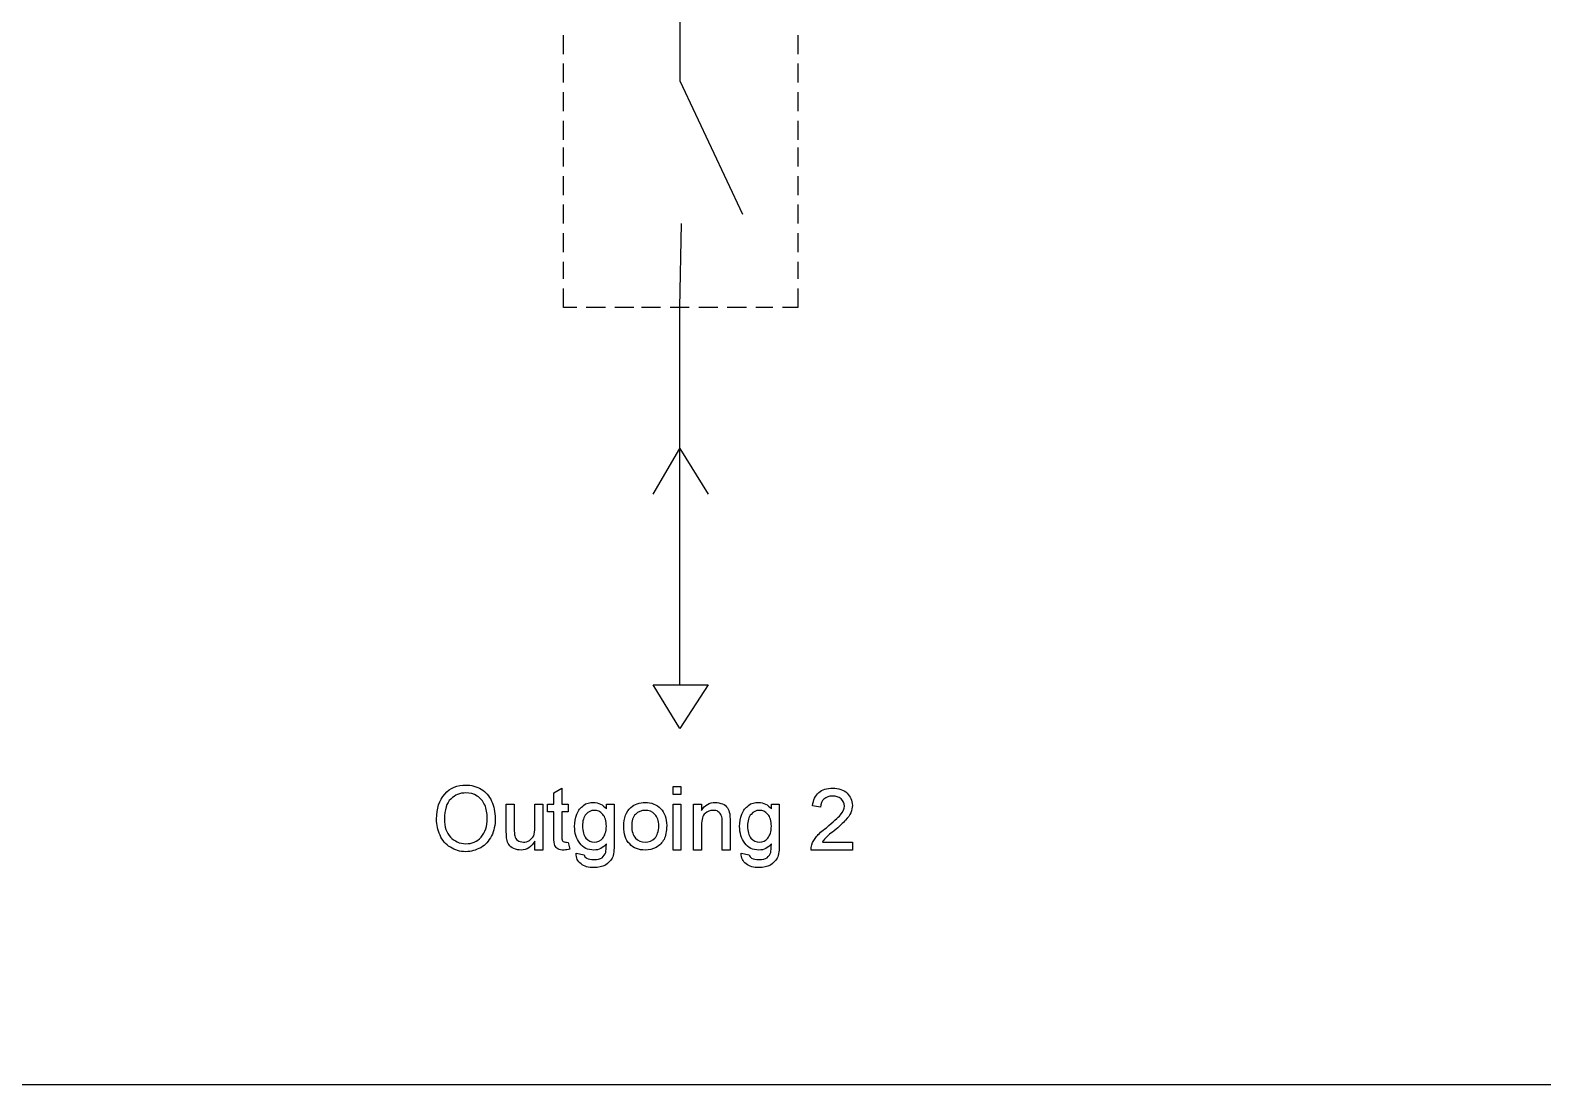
# Model space of a CAD drawing. Header units: millimetres. Extents: x 12 to 286, y 8 to 173.
# Drawn here: x 201.86 to 235.48, y 7.52 to 30.95 of the extents above; entities that cross this region are included whole.
import ezdxf

# ---------------------------------------------------------------- set-up
doc = ezdxf.new("R2010")
doc.units = ezdxf.units.MM
doc.layers.get('0').update_dxf_attribs({"linetype": 'CONTINUOUS'})

msp = doc.modelspace()

# ---------------------------------------------------------------- linework, layer by layer
at = {"color": 0}
for p, q in [((216.295, 31.4399), (216.295, 29.8304)), ((213.713, 30.423), (213.713, 30.8474)), ((218.919, 30.8474), (218.919, 30.423)), ((213.713, 29.789), (213.713, 30.2121)), ((218.919, 30.2121), (218.919, 29.789)), ((216.295, 29.8304), (217.691, 26.8676)), ((213.713, 29.1538), (213.713, 29.5768)), ((218.919, 29.5768), (218.919, 29.1538)), ((213.713, 28.5185), (213.713, 28.9416)), ((218.919, 28.9416), (218.919, 28.5185)), ((213.713, 27.926), (213.713, 28.349)), ((218.919, 28.349), (218.919, 27.926)), ((213.713, 27.2907), (213.713, 27.7137)), ((218.919, 27.7137), (218.919, 27.2907)), ((213.713, 26.6554), (213.713, 27.0798)), ((218.919, 27.0798), (218.919, 26.6554)), ((216.295, 24.7937), (216.337, 26.6554)), ((213.713, 26.0215), (213.713, 26.4445)), ((218.919, 26.4445), (218.919, 26.0215)), ((213.713, 25.4289), (213.713, 25.8093)), ((218.919, 25.8093), (218.919, 25.4289)), ((213.713, 24.7937), (213.713, 25.2167)), ((218.919, 25.2167), (218.919, 24.7937)), ((214.009, 24.7937), (213.713, 24.7937)), ((214.644, 24.7937), (214.22, 24.7937)), ((215.278, 24.7937), (214.855, 24.7937)), ((215.872, 24.7937), (215.448, 24.7937)), ((216.506, 24.7937), (216.083, 24.7937)), ((216.295, 16.411), (216.295, 24.7937)), ((217.142, 24.7937), (216.718, 24.7937)), ((217.777, 24.7937), (217.354, 24.7937)), ((218.369, 24.7937), (217.989, 24.7937)), ((218.919, 24.7937), (218.582, 24.7937)), ((215.703, 20.6444), (216.295, 21.66)), ((216.295, 21.66), (216.931, 20.6444)), ((216.295, 15.4382), (215.703, 16.411)), ((215.703, 16.411), (216.931, 16.411)), ((216.931, 16.411), (216.295, 15.4382)), ((216.147, 13.9706), (216.147, 14.147)), ((216.147, 14.147), (216.323, 14.147)), ((216.323, 14.147), (216.323, 13.9706)), ((213.501, 14.0077), (213.677, 14.1097)), ((213.501, 13.7583), (213.501, 14.0077)), ((213.677, 14.1097), (213.677, 13.7583)), ((216.323, 13.9706), (216.147, 13.9706)), ((212.442, 13.1382), (212.442, 13.7583)), ((212.442, 13.7583), (212.619, 13.7583)), ((212.619, 13.7583), (212.619, 13.2223)), ((213.078, 13.2402), (213.078, 13.7583)), ((213.078, 13.7583), (213.254, 13.7583)), ((213.254, 13.7583), (213.254, 12.7358)), ((213.36, 13.5819), (213.36, 13.7583)), ((213.36, 13.7583), (213.501, 13.7583)), ((213.501, 13.5819), (213.36, 13.5819)), ((213.501, 13.0294), (213.501, 13.5819)), ((213.677, 13.7583), (213.819, 13.7583)), ((213.819, 13.5819), (213.677, 13.5819)), ((213.677, 13.5819), (213.677, 13.0404)), ((213.819, 13.7583), (213.819, 13.5819)), ((214.665, 13.6522), (214.665, 13.7583)), ((214.665, 13.7583), (214.842, 13.7583)), ((214.842, 13.7583), (214.842, 12.8902)), ((216.147, 12.7358), (216.147, 13.7583)), ((216.147, 13.7583), (216.323, 13.7583)), ((216.323, 13.7583), (216.323, 12.7358)), ((216.606, 12.7358), (216.606, 13.7583)), ((216.606, 13.7583), (216.782, 13.7583)), ((216.782, 13.7583), (216.782, 13.615)), ((218.333, 13.6522), (218.333, 13.7583)), ((218.333, 13.7583), (218.51, 13.7583)), ((218.51, 13.7583), (218.51, 12.8902)), ((219.428, 13.6881), (219.251, 13.7225)), ((210.891, 13.4221), (210.891, 13.4221)), ((215.054, 13.265), (215.054, 13.265)), ((216.782, 13.2857), (216.782, 12.7358)), ((217.241, 12.7358), (217.241, 13.3477)), ((217.417, 13.3711), (217.417, 12.7358)), ((213.078, 12.7358), (213.078, 12.9343)), ((213.819, 12.9026), (213.854, 12.7524)), ((219.466, 12.9122), (220.133, 12.9122)), ((220.133, 12.9122), (220.133, 12.7358)), ((213.254, 12.7358), (213.078, 12.7358)), ((213.996, 12.6642), (214.172, 12.6297)), ((213.996, 12.6642), (213.996, 12.6642)), ((216.323, 12.7358), (216.147, 12.7358)), ((216.782, 12.7358), (216.606, 12.7358)), ((217.417, 12.7358), (217.241, 12.7358)), ((217.664, 12.6642), (217.84, 12.6297)), ((217.664, 12.6642), (217.664, 12.6642)), ((220.133, 12.7358), (219.215, 12.7358)), ((286.06, 7.5213), (12.1212, 7.5213))]:
    msp.add_line(p, q, dxfattribs=at)
for points in [[(211.073, 13.9802), (211.193, 14.1222), (211.351, 14.1814), (211.544, 14.1814)], [(211.544, 14.1814), (211.664, 14.1814), (211.784, 14.1497), (211.884, 14.0863)], [(210.891, 13.4221), (210.891, 13.666), (210.952, 13.8452), (211.073, 13.9802)], [(211.208, 13.87), (211.114, 13.79), (211.067, 13.6302), (211.067, 13.4193)], [(211.545, 14.005), (211.408, 14.005), (211.302, 13.9609), (211.208, 13.87)], [(211.793, 13.9347), (211.714, 13.994), (211.638, 14.005), (211.545, 14.005)], [(211.962, 13.7377), (211.919, 13.83), (211.868, 13.8879), (211.793, 13.9347)], [(211.884, 14.0863), (211.983, 14.0312), (212.062, 13.9361), (212.116, 13.8217)], [(212.116, 13.8217), (212.16, 13.7115), (212.196, 13.5819), (212.196, 13.4386)], [(214.156, 13.7253), (214.213, 13.7818), (214.295, 13.7942), (214.381, 13.7942)], [(214.381, 13.7942), (214.485, 13.7942), (214.591, 13.7459), (214.665, 13.6522)], [(215.211, 13.6812), (215.292, 13.7583), (215.404, 13.7942), (215.531, 13.7942)], [(215.531, 13.7942), (215.663, 13.7942), (215.784, 13.7473), (215.872, 13.6563)], [(216.782, 13.615), (216.852, 13.7349), (216.954, 13.7942), (217.088, 13.7942)], [(217.088, 13.7942), (217.138, 13.7942), (217.2, 13.7818), (217.248, 13.7597)], [(217.825, 13.7253), (217.882, 13.7818), (217.964, 13.7942), (218.05, 13.7942)], [(218.05, 13.7942), (218.153, 13.7942), (218.259, 13.7459), (218.333, 13.6522)], [(219.251, 13.7225), (219.264, 13.8493), (219.308, 13.9458), (219.387, 14.0119)], [(219.387, 14.0119), (219.455, 14.0877), (219.57, 14.1111), (219.7, 14.1111)], [(219.502, 13.8686), (219.452, 13.8355), (219.429, 13.7652), (219.428, 13.6881)], [(219.698, 13.9347), (219.608, 13.9347), (219.551, 13.9127), (219.502, 13.8686)], [(219.885, 13.8713), (219.826, 13.9223), (219.775, 13.9347), (219.698, 13.9347)], [(219.7, 14.1111), (219.826, 14.1111), (219.939, 14.0739), (220.018, 14.0009)], [(219.957, 13.7142), (219.957, 13.779), (219.934, 13.8286), (219.885, 13.8713)], [(220.018, 14.0009), (220.086, 13.9292), (220.133, 13.8369), (220.133, 13.728)], [(212.019, 13.44), (212.019, 13.5544), (212, 13.6536), (211.962, 13.7377)], [(213.96, 13.2581), (213.96, 13.3587), (213.976, 13.4483), (214.009, 13.5323)], [(214.009, 13.5323), (214.038, 13.6205), (214.092, 13.6798), (214.156, 13.7253)], [(214.212, 13.5296), (214.159, 13.4772), (214.136, 13.3849), (214.136, 13.2705)], [(214.398, 13.6178), (214.321, 13.6178), (214.263, 13.5874), (214.212, 13.5296)], [(214.587, 13.5282), (214.525, 13.593), (214.471, 13.6178), (214.398, 13.6178)], [(214.665, 13.265), (214.665, 13.3931), (214.639, 13.4689), (214.587, 13.5282)], [(215.054, 13.265), (215.054, 13.4524), (215.105, 13.5902), (215.211, 13.6812)], [(215.316, 13.5296), (215.254, 13.4772), (215.23, 13.3835), (215.23, 13.265)], [(215.531, 13.6178), (215.437, 13.6178), (215.372, 13.5874), (215.316, 13.5296)], [(215.743, 13.5296), (215.68, 13.593), (215.615, 13.6178), (215.531, 13.6178)], [(215.83, 13.2705), (215.83, 13.3931), (215.801, 13.4703), (215.743, 13.5296)], [(215.872, 13.6563), (215.959, 13.5764), (216.006, 13.44), (216.006, 13.2788)], [(216.858, 13.5475), (216.805, 13.513), (216.782, 13.4138), (216.782, 13.2857)], [(217.038, 13.6178), (216.965, 13.6178), (216.909, 13.5944), (216.858, 13.5475)], [(217.154, 13.5861), (217.115, 13.6178), (217.083, 13.6178), (217.038, 13.6178)], [(217.221, 13.5034), (217.204, 13.5406), (217.186, 13.5654), (217.154, 13.5861)], [(217.241, 13.3477), (217.241, 13.4249), (217.234, 13.4689), (217.221, 13.5034)], [(217.248, 13.7597), (217.295, 13.7487), (217.333, 13.7087), (217.357, 13.6715)], [(217.357, 13.6715), (217.377, 13.6412), (217.398, 13.5916), (217.407, 13.542)], [(217.407, 13.542), (217.405, 13.5103), (217.417, 13.4524), (217.417, 13.3711)], [(217.628, 13.2581), (217.628, 13.3587), (217.644, 13.4483), (217.679, 13.5323)], [(217.679, 13.5323), (217.708, 13.6205), (217.762, 13.6798), (217.825, 13.7253)], [(217.882, 13.5296), (217.828, 13.4772), (217.804, 13.3849), (217.804, 13.2705)], [(218.066, 13.6178), (217.989, 13.6178), (217.933, 13.5874), (217.882, 13.5296)], [(218.255, 13.5282), (218.194, 13.593), (218.141, 13.6178), (218.066, 13.6178)], [(218.333, 13.265), (218.333, 13.3931), (218.307, 13.4689), (218.255, 13.5282)], [(219.557, 13.2305), (219.702, 13.3683), (219.815, 13.4524), (219.872, 13.5186)], [(219.872, 13.5186), (219.921, 13.5944), (219.957, 13.6495), (219.957, 13.7142)], [(220.099, 13.5654), (220.075, 13.5172), (220.038, 13.4565), (219.984, 13.3973)], [(220.133, 13.728), (220.133, 13.6826), (220.122, 13.6192), (220.099, 13.5654)], [(210.969, 13.0638), (210.914, 13.1851), (210.891, 13.2953), (210.891, 13.4221)], [(211.067, 13.4193), (211.067, 13.2581), (211.111, 13.1189), (211.202, 13.0225)], [(211.884, 13.0225), (211.973, 13.1313), (212.019, 13.2595), (212.019, 13.44)], [(212.196, 13.4386), (212.196, 13.2939), (212.168, 13.163), (212.112, 13.0487)], [(212.452, 12.9798), (212.442, 13.0142), (212.442, 13.0666), (212.442, 13.1382)], [(212.619, 13.2223), (212.619, 13.1396), (212.623, 13.0803), (212.629, 13.05)], [(213.05, 13.0528), (213.065, 13.0955), (213.078, 13.1589), (213.078, 13.2402)], [(214.073, 12.8888), (213.996, 12.999), (213.96, 13.1148), (213.96, 13.2581)], [(214.136, 13.2705), (214.136, 13.1561), (214.161, 13.0555), (214.212, 12.9977)], [(214.588, 12.9977), (214.629, 13.061), (214.665, 13.1437), (214.665, 13.265)], [(215.185, 12.8709), (215.088, 12.9646), (215.054, 13.0941), (215.054, 13.265)], [(215.23, 13.265), (215.23, 13.1589), (215.258, 13.0583), (215.316, 13.0004)], [(215.744, 13.0004), (215.794, 13.0652), (215.83, 13.1492), (215.83, 13.2705)], [(216.006, 13.2788), (216.006, 13.1548), (215.985, 13.0459), (215.947, 12.9715)], [(217.741, 12.8888), (217.664, 12.999), (217.628, 13.1148), (217.628, 13.2581)], [(217.804, 13.2705), (217.804, 13.1561), (217.831, 13.0555), (217.88, 12.9977)], [(218.258, 12.9977), (218.299, 13.061), (218.333, 13.1437), (218.333, 13.265)], [(219.338, 13.0362), (219.381, 13.0996), (219.46, 13.1589), (219.557, 13.2305)], [(219.731, 13.163), (219.622, 13.0927), (219.563, 13.0266), (219.535, 12.9977)], [(219.984, 13.3973), (219.922, 13.3408), (219.847, 13.2595), (219.731, 13.163)], [(211.198, 12.7978), (211.089, 12.8654), (211.022, 12.9508), (210.969, 13.0638)], [(211.542, 12.7), (211.409, 12.7), (211.3, 12.7331), (211.198, 12.7978)], [(211.202, 13.0225), (211.282, 12.9357), (211.406, 12.8764), (211.542, 12.8764)], [(211.542, 12.8764), (211.675, 12.8764), (211.795, 12.9246), (211.884, 13.0225)], [(211.875, 12.7882), (211.762, 12.7358), (211.661, 12.7), (211.542, 12.7)], [(212.112, 13.0487), (212.048, 12.9357), (211.977, 12.8475), (211.875, 12.7882)], [(212.503, 12.8543), (212.47, 12.8957), (212.462, 12.9301), (212.452, 12.9798)], [(212.612, 12.7689), (212.554, 12.7923), (212.527, 12.8199), (212.503, 12.8543)], [(212.629, 13.05), (212.635, 13.0073), (212.662, 12.9728), (212.695, 12.948)], [(212.695, 12.948), (212.726, 12.9357), (212.771, 12.9122), (212.82, 12.9122)], [(213.078, 12.9343), (213.003, 12.8061), (212.9, 12.7358), (212.772, 12.7358)], [(212.82, 12.9122), (212.862, 12.9122), (212.915, 12.9246), (212.959, 12.9494)], [(212.959, 12.9494), (212.995, 12.9853), (213.032, 13.0087), (213.05, 13.0528)], [(213.522, 12.8364), (213.501, 12.8681), (213.501, 12.9315), (213.501, 13.0294)], [(213.59, 12.7634), (213.552, 12.7841), (213.535, 12.8061), (213.522, 12.8364)], [(213.677, 13.0404), (213.677, 12.999), (213.68, 12.966), (213.684, 12.9536)], [(213.684, 12.9536), (213.687, 12.9508), (213.698, 12.9301), (213.709, 12.9232)], [(213.709, 12.9232), (213.71, 12.9232), (213.736, 12.9122), (213.757, 12.9122)], [(213.757, 12.9122), (213.77, 12.9122), (213.793, 12.9081), (213.819, 12.9026)], [(214.39, 12.7358), (214.25, 12.7358), (214.147, 12.7868), (214.073, 12.8888)], [(214.212, 12.9977), (214.26, 12.9467), (214.325, 12.9122), (214.399, 12.9122)], [(214.665, 12.8764), (214.592, 12.7827), (214.5, 12.7358), (214.39, 12.7358)], [(214.399, 12.9122), (214.469, 12.9122), (214.539, 12.9398), (214.588, 12.9977)], [(214.654, 12.6835), (214.654, 12.7193), (214.665, 12.7772), (214.665, 12.8764)], [(214.842, 12.8902), (214.842, 12.7413), (214.825, 12.6242), (214.795, 12.5595)], [(215.531, 12.7358), (215.382, 12.7358), (215.273, 12.7799), (215.185, 12.8709)], [(215.316, 13.0004), (215.367, 12.9467), (215.444, 12.9122), (215.531, 12.9122)], [(215.531, 12.9122), (215.609, 12.9122), (215.687, 12.9412), (215.744, 13.0004)], [(215.776, 12.7964), (215.695, 12.7593), (215.619, 12.7358), (215.531, 12.7358)], [(215.947, 12.9715), (215.904, 12.8998), (215.85, 12.8392), (215.776, 12.7964)], [(218.058, 12.7358), (217.92, 12.7358), (217.816, 12.7868), (217.741, 12.8888)], [(217.88, 12.9977), (217.928, 12.9467), (217.993, 12.9122), (218.069, 12.9122)], [(218.333, 12.8764), (218.26, 12.7827), (218.168, 12.7358), (218.058, 12.7358)], [(218.069, 12.9122), (218.138, 12.9122), (218.207, 12.9398), (218.258, 12.9977)], [(218.323, 12.6835), (218.323, 12.7193), (218.335, 12.7772), (218.333, 12.8764)], [(218.51, 12.8902), (218.51, 12.7413), (218.495, 12.6242), (218.463, 12.5595)], [(219.215, 12.7358), (219.214, 12.7772), (219.221, 12.8171), (219.235, 12.8543)], [(219.235, 12.8543), (219.25, 12.9246), (219.291, 12.9784), (219.338, 13.0362)], [(219.535, 12.9977), (219.506, 12.9756), (219.484, 12.9412), (219.466, 12.9122)], [(212.772, 12.7358), (212.711, 12.7358), (212.662, 12.7468), (212.612, 12.7689)], [(213.73, 12.7358), (213.665, 12.7358), (213.624, 12.7441), (213.59, 12.7634)], [(213.854, 12.7524), (213.808, 12.7468), (213.767, 12.7358), (213.73, 12.7358)], [(214.102, 12.4272), (214.027, 12.4878), (213.993, 12.5581), (213.996, 12.6642)], [(214.172, 12.6297), (214.177, 12.5953), (214.197, 12.5705), (214.227, 12.5553)], [(214.227, 12.5553), (214.261, 12.536), (214.323, 12.5236), (214.394, 12.5236)], [(214.394, 12.5236), (214.466, 12.5236), (214.527, 12.5374), (214.569, 12.565)], [(214.569, 12.565), (214.607, 12.6036), (214.639, 12.6325), (214.654, 12.6835)], [(214.795, 12.5595), (214.755, 12.4933), (214.712, 12.4423), (214.643, 12.4037)], [(217.77, 12.4272), (217.697, 12.4878), (217.661, 12.5581), (217.664, 12.6642)], [(217.84, 12.6297), (217.847, 12.5953), (217.865, 12.5705), (217.895, 12.5553)], [(217.895, 12.5553), (217.93, 12.536), (217.992, 12.5236), (218.062, 12.5236)], [(218.062, 12.5236), (218.135, 12.5236), (218.197, 12.5374), (218.239, 12.565)], [(218.239, 12.565), (218.276, 12.6036), (218.307, 12.6325), (218.323, 12.6835)], [(218.463, 12.5595), (218.423, 12.4933), (218.382, 12.4423), (218.313, 12.4037)], [(214.39, 12.3472), (214.268, 12.3472), (214.175, 12.3734), (214.102, 12.4272)], [(214.643, 12.4037), (214.57, 12.3706), (214.49, 12.3472), (214.39, 12.3472)], [(218.059, 12.3472), (217.938, 12.3472), (217.845, 12.3734), (217.77, 12.4272)], [(218.313, 12.4037), (218.24, 12.3706), (218.16, 12.3472), (218.059, 12.3472)]]:
    msp.add_open_spline(points, degree=3, dxfattribs=at)

doc.saveas('drawing.dxf')
